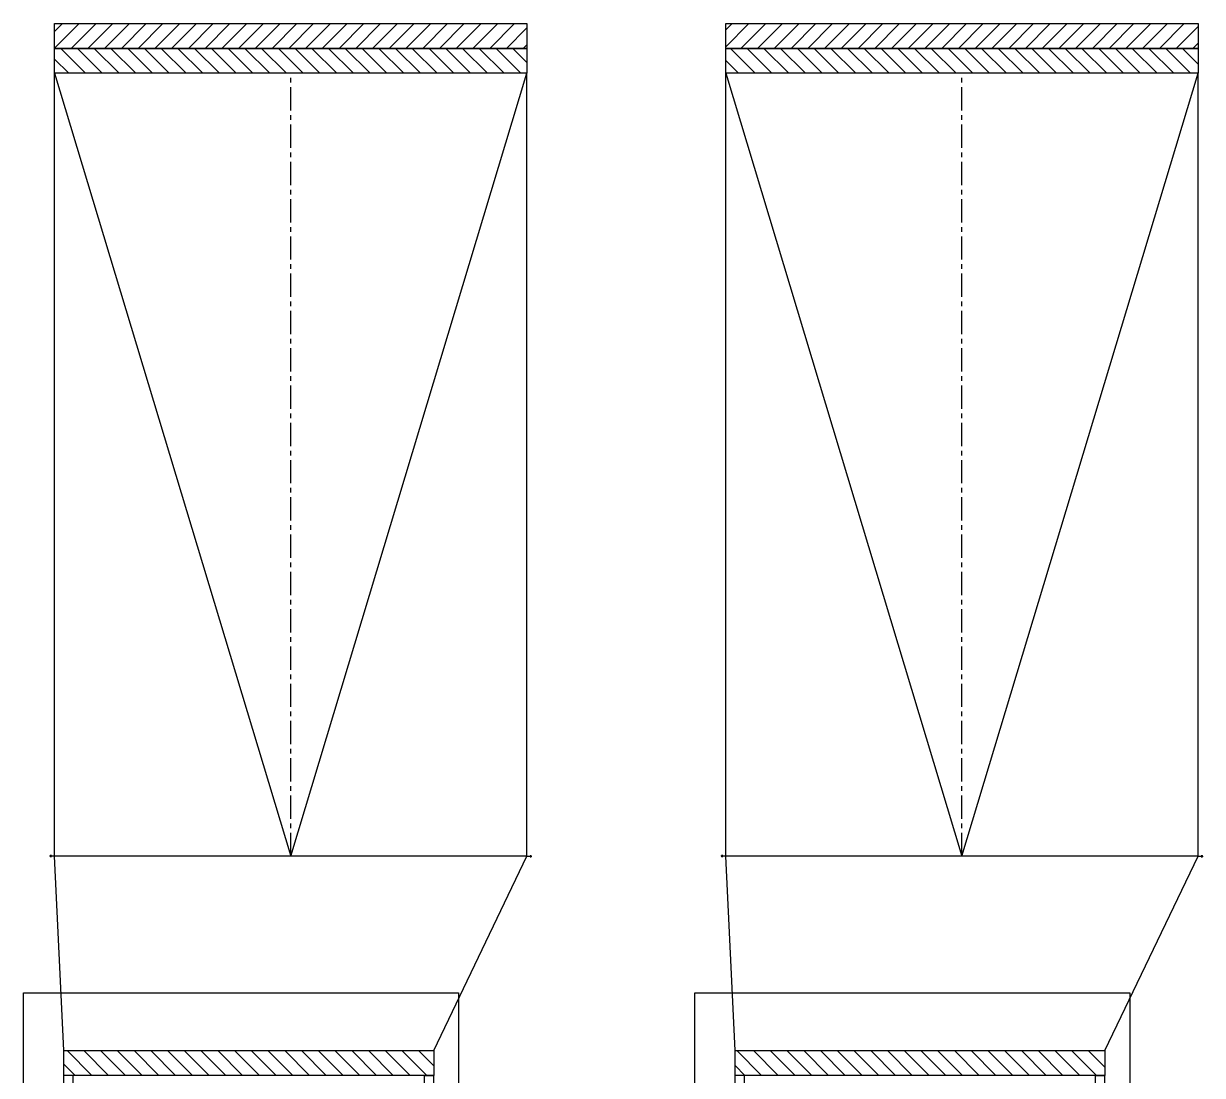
# Model space of a CAD drawing. Header units: millimetres. Extents: x 156850 to 204135, y 56350 to 74150.
# Drawn here: x 156850 to 166335, y 65685 to 74150 of the extents above; entities that cross this region are included whole.
import ezdxf

# ---------------------------------------------------------------- set-up
doc = ezdxf.new("R2010")
doc.units = ezdxf.units.MM
doc.header["$LTSCALE"] = 150
doc.linetypes.add('X-2F-PLAN$0$CENTER', pattern=[2, 1.25, -0.25, 0.25, -0.25])
doc.layers.add('-----33 Equipment', color=5, linetype='Continuous')

# ---------------------------------------------------------------- blocks, each defined once
blk = doc.blocks.new('X-2F-PLAN$0$SE5')
at = {"color": 0, "linetype": 'Continuous'}
for p, q in [((2256, 2968.3), (2256, 923.3)), ((2331, 2968.3), (2331, 923.3)), ((5157, 2968.3), (5157, 923.3)), ((5232, 2968.3), (5232, 923.3)), ((2331, 998.3), (2331, 923.3)), ((5157, 998.3), (5157, 923.3)), ((2331, 923.3), (2256, 923.3)), ((2331, 923.3), (5157, 923.3)), ((5157, 923.3), (5232, 923.3))]:
    blk.add_line(p, q, dxfattribs=at)
blk = doc.blocks.new('X-2F-PLAN$0$zw$C47F')
at = {"layer": '-----33 Equipment'}
h = blk.add_hatch(dxfattribs=at)
h.set_pattern_fill('ANSI31', color=256, scale=30)
h.set_pattern_definition([(45, (-286828.92, 63992.95), (-67.35192, 67.35192), [])])
h.paths.add_polyline_path([(16893.8, -613.7), (16893.8, 3186.3), (17093.8, 3186.3), (17093.8, -613.7)])
h = blk.add_hatch(dxfattribs=at)
h.set_pattern_fill('ANSI31', color=256, scale=30, angle=90)
h.set_pattern_definition([(135, (-286828.92, 63992.95), (-67.35192, -67.35192), [])])
h.paths.add_polyline_path([(17093.8, -613.7), (17093.8, 3186.3), (17293.8, 3186.3), (17293.8, -613.7)])
h = blk.add_hatch(dxfattribs=at)
h.set_pattern_fill('ANSI31', color=256, scale=30)
h.set_pattern_definition([(45, (-286491.21, 63992.95), (-67.35192, 67.35192), [])])
h.paths.add_polyline_path([(8828.8, 136), (8828.8, 3112), (9028.8, 3112), (9028.8, 136)])
for p, q in [((9028.8, 3112), (10593.8, 3186.3)), ((10593.8, 3221.3), (10588.8, 3221.3)), ((10588.8, 3211.3), (10588.8, 3221.3)), ((10593.8, 3221.3), (10598.8, 3221.3)), ((10593.8, 3186.3), (10593.8, 3221.3)), ((10593.8, 3186.3), (10593.8, 3221.3)), ((10593.8, 3186.3), (16893.8, 3186.3)), ((10593.8, -613.7), (10593.8, 3186.3)), ((10593.8, -613.7), (10593.8, 3186.3)), ((16893.8, 3186.3), (10593.8, 1286.3)), ((10598.8, 3211.3), (10598.8, 3221.3)), ((10593.8, 1286.3), (16893.8, -613.7)), ((9028.8, 136), (10593.8, -613.7)), ((10588.8, -638.7), (10588.8, -648.7)), ((10593.8, -648.7), (10588.8, -648.7)), ((10593.8, -613.7), (16893.8, -613.7)), ((10593.8, -613.7), (10593.8, -648.7)), ((10593.8, -613.7), (10593.8, -648.7)), ((10593.8, -648.7), (10598.8, -648.7)), ((10598.8, -638.7), (10598.8, -648.7))]:
    blk.add_line(p, q, dxfattribs=at)
at = {"layer": '-----33 Equipment', "linetype": 'X-2F-PLAN$0$CENTER'}
blk.add_line((10593.8, 1286.3), (16893.8, 1286.3), dxfattribs=at)
at = {"layer": '-----33 Equipment'}
for points in [[(-506.2, -63.7), (-506.2, 3436.3), (9493.8, 3436.3), (9493.8, -63.7)], [(8828.8, 136), (8828.8, 3112), (9028.8, 3112), (9028.8, 136)]]:
    blk.add_lwpolyline(points, close=True, dxfattribs=at)
at = {"layer": '-----33 Equipment', "elevation": 0}
for points in [[(16893.8, -613.7), (16893.8, 3186.3), (17093.8, 3186.3), (17093.8, -613.7)], [(17093.8, -613.7), (17093.8, 3186.3), (17293.8, 3186.3), (17293.8, -613.7)]]:
    blk.add_lwpolyline(points, close=True, dxfattribs=at)
at = {"layer": '-----33 Equipment', "rotation": 90}
blk.add_blockref('X-2F-PLAN$0$SE5', (9752.1, -2120), dxfattribs=at)

msp = doc.modelspace()

# ---------------------------------------------------------------- block references
at = {"layer": '-----33 Equipment', "rotation": 90.00000000000001}
for p in [(160286.3, 56856.2), (165686.3, 56856.2)]:
    msp.add_blockref('X-2F-PLAN$0$zw$C47F', p, dxfattribs=at)

doc.saveas('drawing.dxf')
